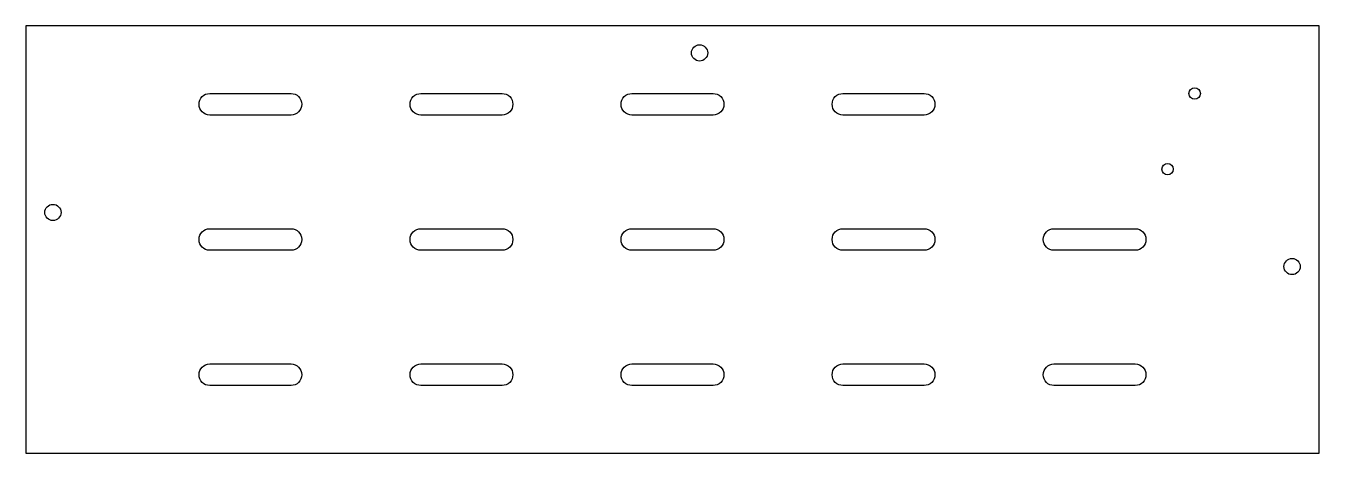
# Model space of a CAD drawing. Header units: millimetres. Extents: x -239 to 0, y 0 to 79.
import ezdxf

# ---------------------------------------------------------------- set-up
doc = ezdxf.new("R2010")
doc.units = ezdxf.units.MM
doc.layers.get('0').update_dxf_attribs({"linetype": 'CONTINUOUS'})

msp = doc.modelspace()

# ---------------------------------------------------------------- linework, layer by layer
msp.add_lwpolyline([(0, 79), (-239, 79), (-239, 0), (0, 0)], close=True)
for points in [[(-205, 66.5), (-190, 66.5, -1), (-190, 62.5), (-205, 62.5, -1)], [(-166, 66.5), (-151, 66.5, -1), (-151, 62.5), (-166, 62.5, -1)], [(-127, 66.5), (-112, 66.5, -1), (-112, 62.5), (-127, 62.5, -1)], [(-88, 66.5), (-73, 66.5, -1), (-73, 62.5), (-88, 62.5, -1)], [(-205, 41.5), (-190, 41.5, -1), (-190, 37.5), (-205, 37.5, -1)], [(-166, 41.5), (-151, 41.5, -1), (-151, 37.5), (-166, 37.5, -1)], [(-127, 41.5), (-112, 41.5, -1), (-112, 37.5), (-127, 37.5, -1)], [(-88, 41.5), (-73, 41.5, -1), (-73, 37.5), (-88, 37.5, -1)], [(-49, 41.5), (-34, 41.5, -1), (-34, 37.5), (-49, 37.5, -1)], [(-190, 12.5), (-205, 12.5, -1), (-205, 16.5), (-190, 16.5, -1)], [(-166, 16.5), (-151, 16.5, -1), (-151, 12.5), (-166, 12.5, -1)], [(-127, 16.5), (-112, 16.5, -1), (-112, 12.5), (-127, 12.5, -1)], [(-88, 16.5), (-73, 16.5, -1), (-73, 12.5), (-88, 12.5, -1)], [(-49, 16.5), (-34, 16.5, -1), (-34, 12.5), (-49, 12.5, -1)]]:
    msp.add_lwpolyline(points, format="xyb", close=True)
for centre, radius in [((-114.5, 74), 1.5), ((-23, 66.5), 1.05), ((-28, 52.5), 1.05), ((-234, 44.5), 1.5), ((-5, 34.5), 1.5)]:
    msp.add_circle(centre, radius)

doc.saveas('drawing.dxf')
